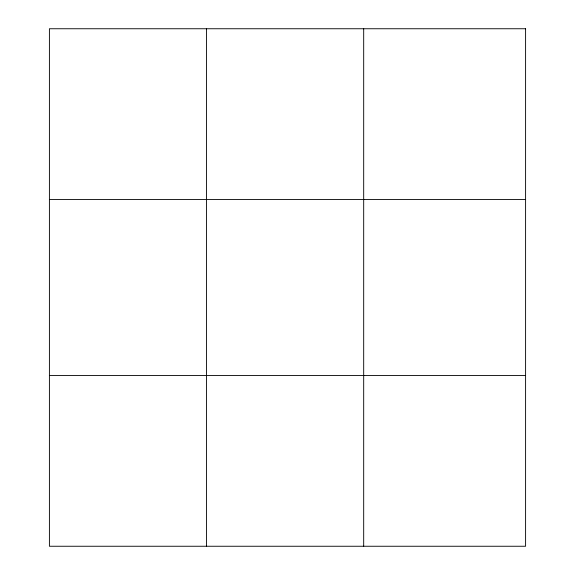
<?xml version="1.0" encoding="UTF-8"?>
<svg xmlns="http://www.w3.org/2000/svg" width="575" height="575" viewBox="0 0 575 575"><rect width="100%" height="100%" fill="white"/><g stroke="black" fill="none" stroke-linecap="round" stroke-linejoin="round"><path stroke-width="0.86" d="M206.547 546.25L206.547 28.75M363.688 546.25L363.688 28.75M49.407 199.525L525.593 199.525M49.407 375.475L525.593 375.475M525.593 28.75L49.407 28.75L49.407 546.25L525.593 546.25L525.593 28.75"/></g></svg>
